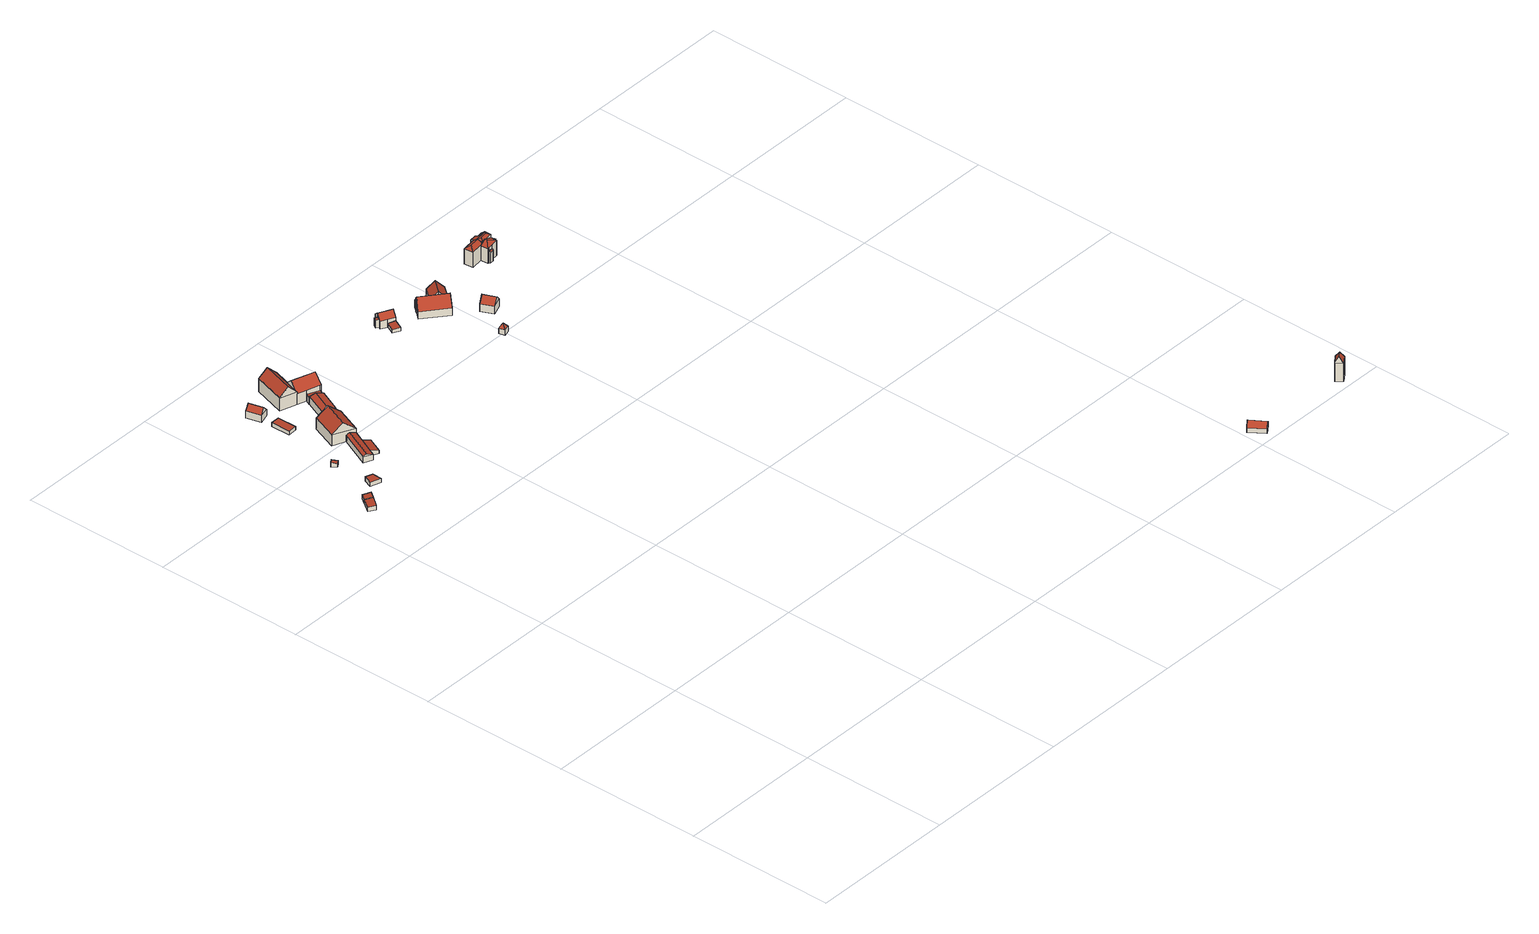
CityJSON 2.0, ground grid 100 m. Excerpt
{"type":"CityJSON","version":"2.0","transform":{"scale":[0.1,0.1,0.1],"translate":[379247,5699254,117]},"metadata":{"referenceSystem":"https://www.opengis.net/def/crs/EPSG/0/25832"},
"CityObjects":{
"building1":{"type":"Building","attributes":{"Gemeindeschluessel":"05911000","Geometrietyp2DReferenz":"3000","function":"31001_2724","roofType":"2100","measuredHeight":3.26,"storeysAboveGround":1},"geometry":[{"type":"Solid","lod":"2","boundaries":[[[[0,1,2,3]],[[4,5,1,0]],[[6,7,5,4]],[[3,2,7,6]],[[4,0,3,6]],[[1,5,7,2]]]],"semantics":{"surfaces":[{"type":"WallSurface"},{"type":"RoofSurface"},{"type":"GroundSurface"}],"values":[[0,0,0,0,1,2]]}}]},
"building2":{"type":"Building","attributes":{"Gemeindeschluessel":"05911000","Geometrietyp2DReferenz":"3000","function":"51009_1610","roofType":"2100","measuredHeight":3.38},"geometry":[{"type":"Solid","lod":"2","boundaries":[[[[3,8,9,0]],[[10,11,8,3]],[[12,13,11,10]],[[0,9,13,12]],[[10,3,0,12]],[[8,11,13,9]]]],"semantics":{"surfaces":[{"type":"WallSurface"},{"type":"RoofSurface"},{"type":"GroundSurface"}],"values":[[0,0,0,0,1,2]]}}]},
"building3":{"type":"Building","attributes":{"Gemeindeschluessel":"05911000","Geometrietyp2DReferenz":"3000","function":"31001_2723","roofType":"2100","measuredHeight":3.08,"storeysAboveGround":1},"geometry":[{"type":"Solid","lod":"2","boundaries":[[[[14,15,16,17]],[[18,19,15,14]],[[20,21,19,18]],[[17,16,21,20]],[[18,14,17,20]],[[15,19,21,16]]]],"semantics":{"surfaces":[{"type":"WallSurface"},{"type":"RoofSurface"},{"type":"GroundSurface"}],"values":[[0,0,0,0,1,2]]}}]},
"building4":{"type":"Building","attributes":{"Gemeindeschluessel":"05911000","Geometrietyp2DReferenz":"3000","function":"31001_2724","roofType":"2100","measuredHeight":2.94,"storeysAboveGround":1},"geometry":[{"type":"Solid","lod":"2","boundaries":[[[[22,23,24,25]],[[26,27,23,22]],[[28,29,27,26]],[[25,24,29,28]],[[26,22,25,28]],[[23,27,29,24]]]],"semantics":{"surfaces":[{"type":"WallSurface"},{"type":"RoofSurface"},{"type":"GroundSurface"}],"values":[[0,0,0,0,1,2]]}}]},
"building5":{"type":"Building","attributes":{"Gemeindeschluessel":"05911000","Geometrietyp2DReferenz":"3000","function":"31001_2463","roofType":"2100","measuredHeight":3.02,"storeysAboveGround":1},"geometry":[{"type":"Solid","lod":"2","boundaries":[[[[30,31,32,33]],[[34,35,31,30]],[[36,37,35,34]],[[33,32,37,36]],[[34,30,33,36]],[[31,35,37,32]]]],"semantics":{"surfaces":[{"type":"WallSurface"},{"type":"RoofSurface"},{"type":"GroundSurface"}],"values":[[0,0,0,0,1,2]]}}]},
"building6":{"type":"Building","attributes":{"Gemeindeschluessel":"05911000","Geometrietyp2DReferenz":"3000","function":"51009_1611","roofType":"5000","measuredHeight":5.57},"geometry":[{"type":"Solid","lod":"2","boundaries":[[[[38,39,40,41]],[[42,43,39,38]],[[44,45,43,42]],[[46,47,45,44]],[[48,49,47,46]],[[41,40,49,48]],[[50,51,52,53]],[[52,46,44,42,38,53]],[[51,50,41,48]],[[52,51,48,46]],[[50,53,38,41]],[[39,43,45,47,49,40]]]],"semantics":{"surfaces":[{"type":"WallSurface"},{"type":"RoofSurface"},{"type":"GroundSurface"}],"values":[[0,0,0,0,0,0,1,1,0,0,0,2]]}}]},
"building7":{"type":"Building","attributes":{"Gemeindeschluessel":"05911000","Geometrietyp2DReferenz":"3000","function":"31001_1010","roofType":"3100","measuredHeight":8.51,"storeysAboveGround":1},"geometry":[{"type":"Solid","lod":"2","boundaries":[[[[54,55,56,57]],[[58,59,55,54]],[[60,61,59,58]],[[57,56,61,60]],[[54,62,58]],[[60,63,57]],[[57,63,62,54]],[[58,62,63,60]],[[55,59,61,56]]]],"semantics":{"surfaces":[{"type":"WallSurface"},{"type":"RoofSurface"},{"type":"GroundSurface"}],"values":[[0,0,0,0,0,0,1,1,2]]}}]},
"building8":{"type":"Building","attributes":{"Gemeindeschluessel":"05911000","Geometrietyp2DReferenz":"3000","function":"51009_1610","roofType":"2100","measuredHeight":4.29},"geometry":[{"type":"Solid","lod":"2","boundaries":[[[[64,65,66,67]],[[68,69,65,64]],[[70,71,69,68]],[[67,66,71,70]],[[68,64,67,70]],[[65,69,71,66]]]],"semantics":{"surfaces":[{"type":"WallSurface"},{"type":"RoofSurface"},{"type":"GroundSurface"}],"values":[[0,0,0,0,1,2]]}}]},
"building9":{"type":"Building","attributes":{"Gemeindeschluessel":"05911000","Geometrietyp2DReferenz":"3000","function":"31001_2700","roofType":"3100","measuredHeight":13.82,"storeysAboveGround":1},"geometry":[{"type":"Solid","lod":"2","boundaries":[[[[72,73,74,75]],[[76,77,73,72]],[[78,39,77,76]],[[75,74,39,78]],[[72,79,76]],[[78,80,75]],[[75,80,79,72]],[[76,79,80,78]],[[73,77,39,74]]]],"semantics":{"surfaces":[{"type":"WallSurface"},{"type":"RoofSurface"},{"type":"GroundSurface"}],"values":[[0,0,0,0,0,0,1,1,2]]}}]},
"building10":{"type":"Building","attributes":{"Gemeindeschluessel":"05911000","Geometrietyp2DReferenz":"3000","function":"31001_2463","roofType":"3100","measuredHeight":6.56,"storeysAboveGround":1},"geometry":[{"type":"Solid","lod":"2","boundaries":[[[[81,82,83,84]],[[85,86,82,81]],[[87,88,86,85]],[[89,90,88,87]],[[84,83,90,89]],[[91,92,93,84,89]],[[92,91,87,85]],[[93,92,85,81]],[[93,81,84]],[[91,89,87]],[[82,86,88,90,83]]]],"semantics":{"surfaces":[{"type":"WallSurface"},{"type":"RoofSurface"},{"type":"GroundSurface"}],"values":[[0,0,0,0,0,1,1,0,0,0,2]]}}]},
"building11":{"type":"Building","attributes":{"Gemeindeschluessel":"05911000","Geometrietyp2DReferenz":"3000","function":"31001_1010"},"address":[{"country":"Germany","locality":"Bochum","thoroughfareNumber":"172","thoroughfareName":"Hevener Str."}],"children":["building11-1","building11-2"]},
"building11-1":{"type":"BuildingPart","attributes":{"roofType":"3100","measuredHeight":12.91,"storeysAboveGround":2},"parents":["building11"],"geometry":[{"type":"Solid","lod":"2","boundaries":[[[[94,95,96,97]],[[98,99,95,94]],[[100,101,102,103]],[[104,105,101,100]],[[97,96,105,104]],[[97,104,106,107,108,98,94]],[[109,107,106,110,111]],[[111,110,100,103]],[[110,106,104,100]],[[95,99,102,101,105,96]],[[99,98,103,102]],[[109,108,107]],[[109,111,103,98,108]]]],"semantics":{"surfaces":[{"type":"WallSurface"},{"type":"RoofSurface"},{"type":"GroundSurface"},{"type":"ClosureSurface"}],"values":[[0,0,0,0,0,1,1,0,0,2,3,0,3]]}}]},
"building11-2":{"type":"BuildingPart","attributes":{"roofType":"3100","measuredHeight":14.77,"storeysAboveGround":2},"parents":["building11"],"geometry":[{"type":"Solid","lod":"2","boundaries":[[[[112,113,114,115]],[[116,111,103,102,113,112]],[[117,118,99,98,119]],[[115,114,118,117]],[[120,121,122,123]],[[112,121,120,119,108,109,116]],[[122,121,112,115]],[[123,122,115,117]],[[120,123,117,119]],[[113,102,99,118,114]],[[108,119,98]],[[116,109,111]],[[99,102,103,98]],[[103,111,109,108,98]]]],"semantics":{"surfaces":[{"type":"WallSurface"},{"type":"RoofSurface"},{"type":"GroundSurface"},{"type":"ClosureSurface"}],"values":[[0,0,0,0,1,1,0,0,0,2,0,0,3,3]]}}]},
"building12":{"type":"Building","attributes":{"Gemeindeschluessel":"05911000","Geometrietyp2DReferenz":"3000","function":"31001_2729","roofType":"2100","measuredHeight":4.98,"storeysAboveGround":1},"geometry":[{"type":"Solid","lod":"2","boundaries":[[[[124,125,126,127]],[[128,129,125,124]],[[130,131,129,128]],[[127,126,131,130]],[[128,124,127,130]],[[125,129,131,126]]]],"semantics":{"surfaces":[{"type":"WallSurface"},{"type":"RoofSurface"},{"type":"GroundSurface"}],"values":[[0,0,0,0,1,2]]}}]},
"building13":{"type":"Building","attributes":{"Gemeindeschluessel":"05911000","Geometrietyp2DReferenz":"3000","function":"31001_2723","roofType":"2100","measuredHeight":2.78,"storeysAboveGround":1},"geometry":[{"type":"Solid","lod":"2","boundaries":[[[[132,133,134,135]],[[136,137,133,132]],[[138,139,137,136]],[[135,134,139,138]],[[136,132,135,138]],[[133,137,139,134]]]],"semantics":{"surfaces":[{"type":"WallSurface"},{"type":"RoofSurface"},{"type":"GroundSurface"}],"values":[[0,0,0,0,1,2]]}}]},
"building14":{"type":"Building","attributes":{"Gemeindeschluessel":"05911000","Geometrietyp2DReferenz":"3000","function":"31001_1010"},"address":[{"country":"Germany","locality":"Bochum","thoroughfareNumber":"179","thoroughfareName":"Hevener Str."}],"children":["building14-1","building14-2"]},
"building14-1":{"type":"BuildingPart","attributes":{"roofType":"2100","measuredHeight":5.38,"storeysAboveGround":2},"parents":["building14"],"geometry":[{"type":"Solid","lod":"2","boundaries":[[[[140,141,142,143]],[[144,145,146,147]],[[143,142,145,144]],[[147,140,143,144]],[[141,146,145,142]],[[141,140,147,146]]]],"semantics":{"surfaces":[{"type":"WallSurface"},{"type":"RoofSurface"},{"type":"GroundSurface"},{"type":"ClosureSurface"}],"values":[[0,0,0,1,2,3]]}}]},
"building14-2":{"type":"BuildingPart","attributes":{"roofType":"5000","measuredHeight":8.9,"storeysAboveGround":2},"parents":["building14"],"geometry":[{"type":"Solid","lod":"2","boundaries":[[[[148,149,150,151]],[[152,153,149,148]],[[154,155,141,140,156]],[[157,158,155,154]],[[151,150,158,157]],[[157,154,156,159,160]],[[151,160,159,152,148]],[[152,159,156]],[[157,160,151]],[[149,153,146,141,155,158,150]],[[147,146,153,152,156,140]],[[141,146,147,140]]]],"semantics":{"surfaces":[{"type":"WallSurface"},{"type":"RoofSurface"},{"type":"GroundSurface"},{"type":"ClosureSurface"}],"values":[[0,0,0,0,0,1,1,0,0,2,0,3]]}}]},
"building15":{"type":"Building","attributes":{"Gemeindeschluessel":"05911000","Geometrietyp2DReferenz":"3000","function":"31001_2523","roofType":"4000","measuredHeight":6.61,"storeysAboveGround":1},"geometry":[{"type":"Solid","lod":"2","boundaries":[[[[161,162,163,164]],[[165,166,162,161]],[[167,168,166,165]],[[164,163,168,167]],[[164,169,161]],[[161,169,165]],[[165,169,167]],[[167,169,164]],[[162,166,168,163]]]],"semantics":{"surfaces":[{"type":"WallSurface"},{"type":"RoofSurface"},{"type":"GroundSurface"}],"values":[[0,0,0,0,1,1,1,1,2]]}}]},
"building16":{"type":"Building","attributes":{"Gemeindeschluessel":"05911000","Geometrietyp2DReferenz":"3000","function":"31001_1010","roofType":"3100","measuredHeight":11.61,"storeysAboveGround":1},"address":[{"country":"Germany","locality":"Bochum","thoroughfareNumber":"181","thoroughfareName":"Hevener Str."}],"geometry":[{"type":"Solid","lod":"2","boundaries":[[[[170,171,172,173]],[[174,175,171,170]],[[176,177,175,174]],[[178,179,177,176]],[[180,181,179,178]],[[182,183,181,180]],[[184,185,183,182]],[[186,187,185,184]],[[173,172,187,186]],[[180,178,176,174,170,173,182]],[[186,184,182,173]],[[171,175,177,179,181,183,185,187,172]]]],"semantics":{"surfaces":[{"type":"WallSurface"},{"type":"RoofSurface"},{"type":"GroundSurface"}],"values":[[0,0,0,0,0,0,0,0,0,1,1,2]]}}]},
"building17":{"type":"Building","attributes":{"Gemeindeschluessel":"05911000","Geometrietyp2DReferenz":"3000","function":"31001_2724","roofType":"3100","measuredHeight":9.57,"storeysAboveGround":1},"geometry":[{"type":"Solid","lod":"2","boundaries":[[[[188,189,190,191]],[[192,193,189,188]],[[194,195,193,192]],[[196,197,195,194]],[[198,199,197,196]],[[200,201,199,198]],[[202,203,201,200]],[[204,205,203,202]],[[206,207,205,204]],[[191,190,207,206]],[[200,198,196,202]],[[194,192,188,191,206,204,202,196]],[[189,193,195,197,199,201,203,205,207,190]]]],"semantics":{"surfaces":[{"type":"WallSurface"},{"type":"RoofSurface"},{"type":"GroundSurface"}],"values":[[0,0,0,0,0,0,0,0,0,0,1,1,2]]}}]},
"building18":{"type":"Building","attributes":{"Gemeindeschluessel":"05911000","Geometrietyp2DReferenz":"3000","function":"31001_2721","roofType":"3100","measuredHeight":9.43,"storeysAboveGround":1},"geometry":[{"type":"Solid","lod":"2","boundaries":[[[[208,209,210,211]],[[212,213,209,208]],[[214,215,213,212]],[[211,210,215,214]],[[208,216,212]],[[214,217,211]],[[211,217,216,208]],[[212,216,217,214]],[[209,213,215,210]]]],"semantics":{"surfaces":[{"type":"WallSurface"},{"type":"RoofSurface"},{"type":"GroundSurface"}],"values":[[0,0,0,0,0,0,1,1,2]]}}]},
"building19":{"type":"Building","attributes":{"Gemeindeschluessel":"05911000","Geometrietyp2DReferenz":"3000","function":"31001_1010"},"address":[{"country":"Germany","locality":"Bochum","thoroughfareNumber":"183","thoroughfareName":"Hevener Str."}],"children":["building19-1","building19-2","building19-3","building19-4","building19-5","building19-6","building19-7"]},
"building19-1":{"type":"BuildingPart","attributes":{"roofType":"5000","measuredHeight":12.42,"storeysAboveGround":2},"parents":["building19"],"geometry":[{"type":"Solid","lod":"2","boundaries":[[[[218,219,220,221]],[[222,223,219,218]],[[224,225,226,227,228]],[[221,220,225,224]],[[229,230,231]],[[230,229,232,233,234,235]],[[231,230,235,236,237,238,222,239]],[[239,222,218]],[[231,239,218,221]],[[233,232,228,240,241]],[[232,229,224,228]],[[229,231,221,224]],[[219,223,242,243,226,225,220]],[[242,244,241,243]],[[223,222,244,242]],[[240,228,227]],[[243,241,240,227,226]],[[234,236,235]],[[234,233,241,244,237,236]],[[244,222,238,237]]]],"semantics":{"surfaces":[{"type":"WallSurface"},{"type":"RoofSurface"},{"type":"GroundSurface"},{"type":"ClosureSurface"}],"values":[[0,0,0,0,1,1,1,0,0,0,0,0,2,3,3,0,3,0,3,3]]}}]},
"building19-2":{"type":"BuildingPart","attributes":{"roofType":"1000","measuredHeight":3.39,"storeysAboveGround":2},"parents":["building19"],"geometry":[{"type":"Solid","lod":"2","boundaries":[[[[245,246,247,248]],[[249,250,246,245]],[[248,247,251,252]],[[249,245,248,252]],[[246,250,251,247]],[[250,249,252,251]]]],"semantics":{"surfaces":[{"type":"WallSurface"},{"type":"RoofSurface"},{"type":"GroundSurface"},{"type":"ClosureSurface"}],"values":[[0,0,0,1,2,3]]}}]},
"building19-3":{"type":"BuildingPart","attributes":{"roofType":"2100","measuredHeight":12.18,"storeysAboveGround":2},"parents":["building19"],"geometry":[{"type":"Solid","lod":"2","boundaries":[[[[253,254,255,256]],[[257,258,259,254,253]],[[253,256,260,261,257]],[[255,254,259,262]],[[263,264,261,260]],[[255,262,263,260,256]],[[258,257,261,264]],[[259,258,264,263,262]]]],"semantics":{"surfaces":[{"type":"WallSurface"},{"type":"RoofSurface"},{"type":"GroundSurface"},{"type":"ClosureSurface"}],"values":[[0,0,1,2,0,3,0,3]]}}]},
"building19-4":{"type":"BuildingPart","attributes":{"roofType":"3200","measuredHeight":12.72,"storeysAboveGround":2},"parents":["building19"],"geometry":[{"type":"Solid","lod":"2","boundaries":[[[[265,266,267,259,258]],[[258,268,265]],[[236,234,269,270,271]],[[264,271,270,268,258]],[[272,273,274,265,268,270,269]],[[262,259,267,275,276,243,242]],[[263,237,271,264]],[[259,262,263,264,258]],[[262,242,244,237,263]],[[266,265,274]],[[272,269,277]],[[275,273,272,277,276]],[[267,266,274,273,275]],[[236,271,237]],[[233,278,277,269,234]],[[243,241,244,242]],[[241,233,234,236,237,244]],[[276,277,278,233,241,243]]]],"semantics":{"surfaces":[{"type":"WallSurface"},{"type":"RoofSurface"},{"type":"GroundSurface"},{"type":"ClosureSurface"}],"values":[[0,1,1,1,1,2,0,3,3,0,0,3,3,0,0,3,3,3]]}}]},
"building19-5":{"type":"BuildingPart","attributes":{"roofType":"5000","measuredHeight":12.61,"storeysAboveGround":2},"parents":["building19"],"geometry":[{"type":"Solid","lod":"2","boundaries":[[[[279,280,267,266]],[[281,282,280,279]],[[283,284,282,281]],[[285,286,287,284,283]],[[288,289,290,291,292]],[[227,226,289,288]],[[277,276,243,241,278]],[[292,285,283,293,288]],[[281,279,266,274,294,293,283]],[[272,277,278,240,227,288,293,294]],[[275,267,280,282,284,287,290,289,226,243,276]],[[272,294,273]],[[276,277,272,273,275]],[[273,294,274]],[[273,274,266,267,275]],[[291,286,285,292]],[[290,287,286,291]],[[240,278,241]],[[226,227,240,241,243]]]],"semantics":{"surfaces":[{"type":"WallSurface"},{"type":"RoofSurface"},{"type":"GroundSurface"},{"type":"ClosureSurface"}],"values":[[0,0,0,0,0,0,0,1,1,1,2,0,3,0,3,0,3,0,3]]}}]},
"building19-6":{"type":"BuildingPart","attributes":{"roofType":"2100","measuredHeight":11.94,"storeysAboveGround":2},"parents":["building19"],"geometry":[{"type":"Solid","lod":"2","boundaries":[[[[295,256,255,250,249,296]],[[297,252,251,223,222,298]],[[238,237,263,260,295,296,297,298]],[[250,255,262,242,223,251]],[[249,252,297,296]],[[250,251,252,249]],[[256,295,260]],[[255,256,260,263,262]],[[244,242,262,263,237]],[[222,238,298]],[[244,222,223,242]],[[244,237,238,222]]]],"semantics":{"surfaces":[{"type":"WallSurface"},{"type":"RoofSurface"},{"type":"GroundSurface"},{"type":"ClosureSurface"}],"values":[[0,0,1,2,0,3,0,3,3,0,3,3]]}}]},
"building19-7":{"type":"BuildingPart","attributes":{"roofType":"2100","measuredHeight":8.26,"storeysAboveGround":2},"parents":["building19"],"geometry":[{"type":"Solid","lod":"2","boundaries":[[[[291,290,299,300]],[[301,302,287,286]],[[300,299,302,301]],[[286,291,300,301]],[[290,287,302,299]],[[290,291,286,287]]]],"semantics":{"surfaces":[{"type":"WallSurface"},{"type":"RoofSurface"},{"type":"GroundSurface"},{"type":"ClosureSurface"}],"values":[[0,0,0,1,2,3]]}}]},
"building20":{"type":"Building","attributes":{"Gemeindeschluessel":"05911000","Geometrietyp2DReferenz":"3000","function":"31001_2729","roofType":"3100","measuredHeight":6.04,"storeysAboveGround":1},"geometry":[{"type":"Solid","lod":"2","boundaries":[[[[303,304,305,306]],[[307,308,304,303]],[[309,310,308,307]],[[306,305,310,309]],[[303,311,307]],[[309,312,306]],[[306,312,311,303]],[[307,311,312,309]],[[304,308,310,305]]]],"semantics":{"surfaces":[{"type":"WallSurface"},{"type":"RoofSurface"},{"type":"GroundSurface"}],"values":[[0,0,0,0,0,0,1,1,2]]}}]},
"building21":{"type":"Building","attributes":{"Gemeindeschluessel":"05911000","Geometrietyp2DReferenz":"3000","function":"31001_2729","roofType":"5000","measuredHeight":17.79,"storeysAboveGround":1},"geometry":[{"type":"Solid","lod":"2","boundaries":[[[[313,314,315,316]],[[317,318,314,313]],[[319,320,318,317]],[[316,315,320,319]],[[321,319,317,322]],[[317,313,322]],[[322,313,316,321]],[[316,319,321]],[[314,318,320,315]]]],"semantics":{"surfaces":[{"type":"WallSurface"},{"type":"RoofSurface"},{"type":"GroundSurface"}],"values":[[0,0,0,0,1,1,1,0,2]]}}]}
},
"vertices":[
[95,3353,206],[95,3353,173],[51,3382,173],[51,3382,198],[47,3288,205],[47,3288,173],[4,3317,198],[4,3317,173],
[51,3382,172],[95,3353,172],[79,3423,198],[79,3423,172],[123,3394,206],[123,3394,172],
[288,3522,182],[288,3522,154],[236,3536,154],[236,3536,185],[287,3457,181],[287,3457,154],[214,3478,185],[214,3478,154],
[227,3729,212],[227,3729,188],[202,3762,188],[202,3762,217],[201,3712,212],[201,3712,188],[178,3745,217],[178,3745,188],
[260,4259,212],[260,4259,182],[263,4133,182],[263,4133,206],[318,4260,212],[318,4260,182],[323,4135,206],[323,4135,182],
[523,3850,189],[523,3850,148],[465,3873,148],[465,3873,189],[494,3785,189],[494,3785,148],[447,3684,189],[447,3684,148],[426,3637,189],[426,3637,148],[369,3663,189],[369,3663,148],[465,3873,194],[369,3663,194],[390,3654,204],[486,3865,204],
[310,4340,236],[310,4340,193],[283,4436,193],[283,4436,236],[240,4320,244],[240,4320,193],[212,4417,244],[212,4417,193],[271,4329,278],[244,4425,278],
[548,3760,166],[548,3760,143],[494,3785,143],[494,3785,186],[502,3659,166],[502,3659,143],[447,3684,186],[447,3684,143],
[444,4083,225],[444,4083,148],[375,3908,148],[375,3908,225],[592,4025,219],[592,4025,148],[523,3850,219],[514,4056,286],[446,3880,286],
[602,4270,199],[602,4270,146],[601,4271,146],[601,4271,199],[685,4234,197],[685,4234,146],[621,4087,197],[621,4087,146],[537,4123,199],[537,4123,146],[575,4107,211],[639,4254,211],[602,4270,200],
[618,4305,219],[618,4305,143],[703,4278,143],[703,4278,219],[557,4324,219],[557,4324,143],[750,4394,219],[750,4394,143],[594,4443,143],[594,4443,219],[713,4275,219],[713,4275,143],[732,4337,272],[576,4386,272],[561,4337,231],[590,4432,231],[750,4394,220],[594,4443,220],
[623,4536,231],[623,4536,143],[509,4572,143],[509,4572,231],[594,4443,231],[443,4359,231],[443,4359,143],[557,4324,231],[498,4342,290],[564,4555,290],[509,4572,235],[443,4359,235],
[602,4270,194],[602,4270,144],[685,4234,144],[685,4234,186],[618,4305,194],[618,4305,144],[703,4278,186],[703,4278,144],
[1632,4504,56],[1632,4504,28],[1587,4527,28],[1587,4527,50],[1601,4440,56],[1601,4440,28],[1556,4464,50],[1556,4464,28],
[1567,4587,76],[1567,4587,22],[1550,4596,22],[1550,4596,75],[1538,4572,75],[1538,4572,22],[1556,4563,22],[1556,4563,76],
[1587,4527,77],[1587,4527,22],[1632,4504,22],[1632,4504,77],[1548,4547,77],[1548,4547,22],[1581,4615,77],[1581,4615,22],[1567,4587,105],[1666,4572,77],[1666,4572,22],[1564,4581,111],[1649,4538,111],
[1955,3983,96],[1955,3983,61],[1915,3971,61],[1915,3971,96],[1967,3943,98],[1967,3943,61],[1926,3931,98],[1926,3931,61],[1941,3957,127],
[1807,4501,122],[1807,4501,25],[1796,4487,25],[1796,4487,141],[1808,4500,121],[1808,4500,25],[1833,4533,77],[1833,4533,25],[1901,4479,77],[1901,4479,25],[1985,4411,77],[1985,4411,25],[1948,4365,141],[1948,4365,25],[1912,4318,77],[1912,4318,25],[1759,4441,77],[1759,4441,25],
[2048,4490,64],[2048,4490,23],[2055,4498,23],[2055,4498,63],[2047,4491,65],[2047,4491,23],[1985,4411,65],[1985,4411,23],[1943,4445,119],[1943,4445,23],[1901,4479,65],[1901,4479,23],[1968,4563,65],[1968,4563,23],[2010,4530,119],[2010,4530,23],[2050,4498,67],[2050,4498,23],[2052,4500,67],[2052,4500,23],
[2155,4172,78],[2155,4172,24],[2118,4255,24],[2118,4255,77],[2083,4143,76],[2083,4143,24],[2047,4226,76],[2047,4226,24],[2120,4158,118],[2083,4241,118],
[2363,4611,110],[2363,4611,5],[2357,4610,5],[2357,4610,110],[2454,4626,110],[2454,4626,5],[2366,4548,110],[2366,4548,5],[2443,4560,5],[2443,4560,107],[2443,4560,110],[2366,4548,112],[2389,4583,130],[2357,4610,111],[2443,4560,112],[2464,4564,112],[2461,4585,124],[2459,4594,130],[2458,4600,126],[2458,4602,125],[2458,4605,123],[2363,4611,111],[2449,4561,110],[2464,4564,110],[2458,4602,5],[2464,4564,5],[2458,4602,110],
[2493,4673,39],[2493,4673,5],[2448,4665,5],[2448,4665,39],[2497,4648,39],[2497,4648,5],[2452,4640,5],[2452,4640,39],
[2542,4640,107],[2542,4640,5],[2500,4633,5],[2500,4633,107],[2546,4616,127],[2546,4616,126],[2546,4616,5],[2503,4616,122],[2504,4609,127],[2504,4609,5],[2504,4609,125],[2504,4609,126],
[2551,4576,122],[2551,4576,101],[2551,4576,5],[2526,4593,133],[2464,4563,122],[2480,4586,133],[2458,4602,126],[2469,4564,122],[2486,4566,122],[2507,4569,122],[2486,4566,5],[2464,4563,5],[2464,4563,119],[2464,4564,119],
[2556,4544,102],[2556,4544,5],[2537,4541,110],[2537,4541,5],[2540,4523,110],[2540,4523,5],[2493,4515,109],[2493,4515,88],[2493,4515,5],[2451,4509,107],[2451,4509,5],[2456,4509,5],[2456,4509,88],[2456,4509,107],[2489,4548,132],[2486,4566,132],
[2500,4633,113],[2497,4648,106],[2452,4640,106],[2454,4626,113],
[2465,4501,5],[2465,4501,77],[2487,4504,77],[2487,4504,5],
[4108,47,92],[4108,47,59],[4039,144,59],[4039,144,92],[4048,3,92],[4048,3,59],[3979,100,92],[3979,100,59],[4078,25,119],[4009,122,119],
[4781,120,146],[4781,120,17],[4726,78,17],[4726,78,146],[4813,78,146],[4813,78,17],[4759,37,146],[4759,37,17],[4743,58,194],[4776,83,194]
]}
